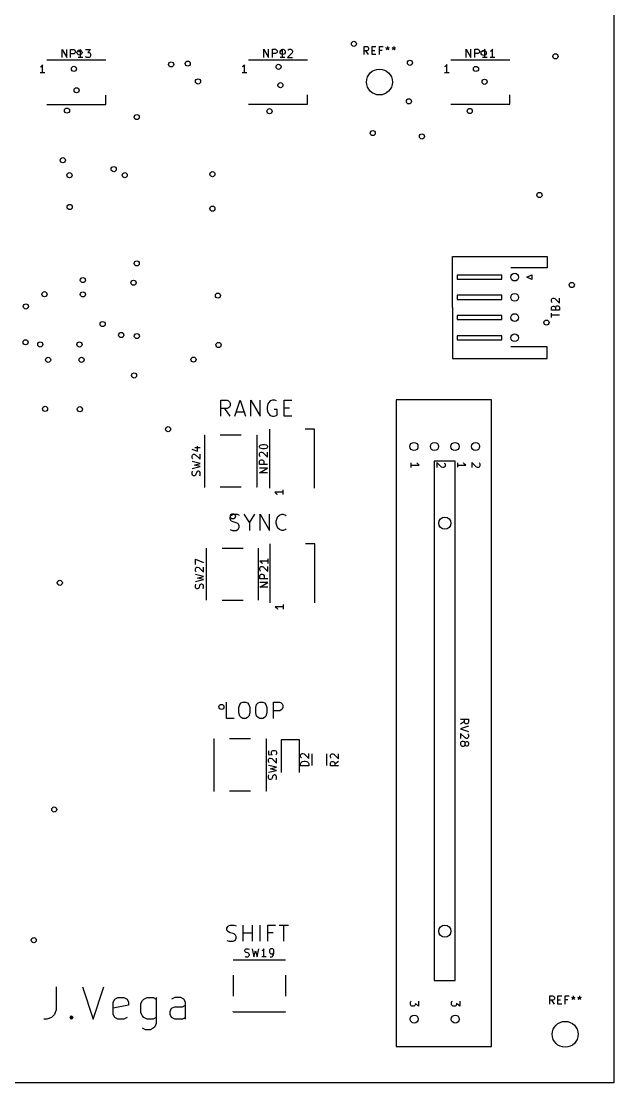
# Model space of a CAD drawing. Extents: x 0 to 360, y 0 to 265.
# Drawn here: x 286.7 to 360, y 0 to 131.4 of the extents above; entities that cross this region are included whole.
import ezdxf

# ---------------------------------------------------------------- set-up
doc = ezdxf.new("R2010")
doc.units = 0
doc.layers.add('BLACK', color=7, linetype='CONTINUOUS')

msp = doc.modelspace()

# ---------------------------------------------------------------- linework, layer by layer
at = {"layer": 'BLACK', "linetype": 'CONTINUOUS'}
for p, q in [((360, 260), (360, 0)), ((291.777, 126.938), (291.777, 127.938)), ((291.777, 127.938), (292.348, 126.938)), ((292.348, 126.938), (292.348, 127.938)), ((292.825, 126.938), (292.825, 127.938)), ((292.825, 127.938), (293.205, 127.938)), ((293.205, 127.938), (293.301, 127.89)), ((293.301, 127.89), (293.348, 127.842)), ((293.348, 127.509), (293.301, 127.461)), ((293.348, 127.842), (293.396, 127.747)), ((293.396, 127.604), (293.348, 127.509)), ((293.396, 127.747), (293.396, 127.604)), ((293.872, 127.7), (293.777, 127.652)), ((293.967, 127.795), (293.872, 127.7)), ((294.063, 127.938), (293.967, 127.795)), ((294.063, 126.938), (294.063, 127.938)), ((294.682, 127.938), (295.301, 127.938)), ((295.301, 127.938), (294.967, 127.557)), ((294.967, 127.557), (295.11, 127.557)), ((295.11, 127.557), (295.205, 127.509)), ((295.205, 127.509), (295.253, 127.461)), ((316.742, 126.958), (316.742, 127.958)), ((316.742, 127.958), (317.313, 126.958)), ((317.313, 126.958), (317.313, 127.958)), ((317.79, 126.958), (317.79, 127.958)), ((317.79, 127.958), (318.17, 127.958)), ((318.17, 127.958), (318.266, 127.91)), ((318.266, 127.91), (318.313, 127.862)), ((318.313, 127.529), (318.266, 127.481)), ((318.313, 127.862), (318.361, 127.767)), ((318.361, 127.624), (318.313, 127.529)), ((318.361, 127.767), (318.361, 127.624)), ((318.837, 127.72), (318.742, 127.672)), ((318.932, 127.815), (318.837, 127.72)), ((319.028, 127.958), (318.932, 127.815)), ((319.028, 126.958), (319.028, 127.958)), ((320.218, 127.529), (319.647, 126.958)), ((319.694, 127.862), (319.742, 127.91)), ((319.742, 127.91), (319.837, 127.958)), ((319.837, 127.958), (320.075, 127.958)), ((320.075, 127.958), (320.17, 127.91)), ((320.17, 127.91), (320.218, 127.862)), ((320.218, 127.862), (320.266, 127.767)), ((320.266, 127.672), (320.218, 127.529)), ((320.266, 127.767), (320.266, 127.672)), ((329.115, 127.308), (329.115, 128.308)), ((329.115, 128.308), (329.496, 128.308)), ((329.496, 127.784), (329.115, 127.784)), ((329.687, 127.308), (329.353, 127.784)), ((329.496, 128.308), (329.591, 128.26)), ((329.591, 127.831), (329.496, 127.784)), ((329.591, 128.26), (329.639, 128.212)), ((329.639, 127.879), (329.591, 127.831)), ((329.639, 128.212), (329.687, 128.117)), ((329.687, 127.974), (329.639, 127.879)), ((329.687, 128.117), (329.687, 127.974)), ((330.115, 127.308), (330.115, 128.308)), ((330.115, 128.308), (330.591, 128.308)), ((330.115, 127.831), (330.449, 127.831)), ((331.02, 127.308), (331.02, 128.308)), ((331.02, 128.308), (331.496, 128.308)), ((331.353, 127.831), (331.02, 127.831)), ((331.782, 128.165), (332.02, 128.07)), ((331.877, 127.879), (332.02, 128.07)), ((332.02, 128.308), (332.02, 128.07)), ((332.02, 128.07), (332.258, 128.165)), ((332.02, 128.07), (332.163, 127.879)), ((332.544, 128.165), (332.782, 128.07)), ((332.639, 127.879), (332.782, 128.07)), ((332.782, 128.308), (332.782, 128.07)), ((332.782, 128.07), (333.02, 128.165)), ((332.782, 128.07), (332.925, 127.879)), ((341.767, 126.963), (341.767, 127.963)), ((341.767, 127.963), (342.338, 126.963)), ((342.338, 126.963), (342.338, 127.963)), ((342.815, 126.963), (342.815, 127.963)), ((342.815, 127.963), (343.195, 127.963)), ((343.195, 127.963), (343.291, 127.915)), ((343.291, 127.915), (343.338, 127.867)), ((343.338, 127.534), (343.291, 127.487)), ((343.338, 127.867), (343.386, 127.772)), ((343.386, 127.629), (343.338, 127.534)), ((343.386, 127.772), (343.386, 127.629)), ((343.862, 127.725), (343.767, 127.677)), ((343.957, 127.82), (343.862, 127.725)), ((344.053, 127.963), (343.957, 127.82)), ((344.053, 126.963), (344.053, 127.963)), ((344.815, 127.725), (344.719, 127.677)), ((344.91, 127.82), (344.815, 127.725)), ((345.005, 127.963), (344.91, 127.82)), ((345.005, 126.963), (345.005, 127.963)), ((289.865, 126.64), (297.165, 126.64)), ((293.205, 127.414), (292.825, 127.414)), ((293.301, 127.461), (293.205, 127.414)), ((294.348, 126.938), (293.777, 126.938)), ((294.729, 126.985), (294.682, 127.033)), ((294.825, 126.938), (294.729, 126.985)), ((295.11, 126.938), (294.825, 126.938)), ((295.205, 126.985), (295.11, 126.938)), ((295.253, 127.033), (295.205, 126.985)), ((295.253, 127.461), (295.301, 127.366)), ((295.301, 127.128), (295.253, 127.033)), ((295.301, 127.366), (295.301, 127.128)), ((314.83, 126.66), (322.13, 126.66)), ((318.17, 127.434), (317.79, 127.434)), ((318.266, 127.481), (318.17, 127.434)), ((319.313, 126.958), (318.742, 126.958)), ((319.647, 126.958), (320.266, 126.958)), ((330.591, 127.308), (330.115, 127.308)), ((339.855, 126.665), (347.155, 126.665)), ((343.195, 127.439), (342.815, 127.439)), ((343.291, 127.487), (343.195, 127.439)), ((344.338, 126.963), (343.767, 126.963)), ((345.291, 126.963), (344.719, 126.963)), ((289.175, 125.8), (289.079, 125.752)), ((289.651, 125.038), (289.079, 125.038)), ((289.27, 125.895), (289.175, 125.8)), ((289.365, 126.038), (289.27, 125.895)), ((289.365, 125.038), (289.365, 126.038)), ((314.14, 125.82), (314.044, 125.772)), ((314.616, 125.058), (314.044, 125.058)), ((314.235, 125.915), (314.14, 125.82)), ((314.33, 126.058), (314.235, 125.915)), ((314.33, 125.058), (314.33, 126.058)), ((339.165, 125.825), (339.069, 125.777)), ((339.641, 125.063), (339.069, 125.063)), ((339.26, 125.92), (339.165, 125.825)), ((339.355, 126.063), (339.26, 125.92)), ((339.355, 125.063), (339.355, 126.063)), ((297.165, 121.14), (297.165, 122.29)), ((322.13, 121.16), (322.13, 122.31)), ((347.155, 121.165), (347.155, 122.315)), ((289.865, 121.14), (297.165, 121.14)), ((314.83, 121.16), (322.13, 121.16)), ((339.855, 121.165), (347.155, 121.165)), ((340.04, 96), (340.04, 102.31)), ((340.04, 102.31), (351.76, 102.31)), ((351.76, 102.31), (351.76, 100.89)), ((346.15, 100), (340.65, 100)), ((340.65, 100), (340.65, 99.5)), ((346.15, 99.5), (346.15, 100)), ((351.76, 100.89), (347.26, 100.89)), ((349.25, 99.75), (349.85, 100.05)), ((349.85, 100.05), (349.85, 99.45)), ((340.65, 99.5), (346.15, 99.5)), ((349.85, 99.45), (349.25, 99.75)), ((340.65, 97.5), (340.65, 97)), ((346.15, 97.5), (340.65, 97.5)), ((346.15, 97), (346.15, 97.5)), ((340.04, 96), (340.04, 89.69)), ((340.65, 97), (346.15, 97)), ((352.302, 96.9762), (352.35, 97.0714)), ((352.302, 96.7381), (352.302, 96.9762)), ((352.35, 96.6429), (352.302, 96.7381)), ((352.302, 95.9762), (352.35, 96.0714)), ((352.302, 95.6429), (352.302, 95.9762)), ((352.35, 97.0714), (352.398, 97.119)), ((352.398, 96.5952), (352.35, 96.6429)), ((352.35, 96.0714), (352.398, 96.119)), ((352.398, 97.119), (352.493, 97.1667)), ((352.398, 96.119), (352.493, 96.1667)), ((352.493, 97.1667), (352.588, 97.1667)), ((352.493, 96.1667), (352.588, 96.1667)), ((352.588, 97.1667), (352.731, 97.119)), ((352.588, 96.1667), (352.683, 96.119)), ((352.683, 96.119), (352.731, 96.0714)), ((352.731, 97.119), (353.302, 96.5476)), ((352.731, 96.0714), (352.779, 95.9762)), ((352.779, 95.9762), (352.826, 96.119)), ((352.779, 95.9762), (352.779, 95.6429)), ((352.826, 96.119), (352.874, 96.1667)), ((352.874, 96.1667), (352.969, 96.2143)), ((352.969, 96.2143), (353.112, 96.2143)), ((353.112, 96.2143), (353.207, 96.1667)), ((353.207, 96.1667), (353.255, 96.119)), ((353.255, 96.119), (353.302, 96.0238)), ((353.302, 96.5476), (353.302, 97.1667)), ((353.302, 96.0238), (353.302, 95.6429)), ((346.15, 95), (340.65, 95)), ((340.65, 95), (340.65, 94.5)), ((346.15, 94.5), (346.15, 95)), ((353.302, 95.6429), (352.302, 95.6429)), ((352.302, 94.7381), (352.302, 95.3095)), ((353.302, 95.0238), (352.302, 95.0238)), ((340.65, 94.5), (346.15, 94.5)), ((346.15, 92.5), (340.65, 92.5)), ((340.65, 92.5), (340.65, 92)), ((346.15, 92), (346.15, 92.5)), ((340.65, 92), (346.15, 92)), ((351.76, 91.11), (347.26, 91.11)), ((351.76, 89.69), (351.76, 91.11)), ((340.04, 89.69), (351.76, 89.69)), ((311.417, 82.5202), (311.417, 84.5202)), ((311.417, 84.5202), (312.179, 84.5202)), ((312.179, 84.5202), (312.369, 84.425)), ((312.369, 84.425), (312.464, 84.3298)), ((312.464, 84.3298), (312.56, 84.1393)), ((312.56, 84.1393), (312.56, 83.8536)), ((313.131, 82.5202), (313.798, 84.5202)), ((313.798, 84.5202), (314.464, 82.5202)), ((315.131, 82.5202), (315.131, 84.5202)), ((315.131, 84.5202), (316.274, 82.5202)), ((316.274, 82.5202), (316.274, 84.5202)), ((317.321, 84.2345), (317.226, 84.044)), ((317.512, 84.425), (317.321, 84.2345)), ((317.798, 84.5202), (317.512, 84.425)), ((318.083, 84.5202), (317.798, 84.5202)), ((318.274, 84.425), (318.083, 84.5202)), ((319.226, 82.5202), (319.226, 84.5202)), ((319.226, 84.5202), (320.179, 84.5202)), ((344.9, 84.58), (333.1, 84.58)), ((333.1, 84.58), (333.1, 4.48)), ((344.9, 4.48), (344.9, 84.58)), ((312.179, 83.4726), (311.417, 83.4726)), ((312.56, 82.5202), (311.893, 83.4726)), ((312.369, 83.5679), (312.179, 83.4726)), ((312.464, 83.6631), (312.369, 83.5679)), ((312.56, 83.8536), (312.464, 83.6631)), ((313.321, 83.0917), (314.274, 83.0917)), ((317.226, 84.044), (317.131, 83.6631)), ((317.131, 83.6631), (317.131, 83.3774)), ((317.131, 83.3774), (317.226, 82.9964)), ((317.226, 82.9964), (317.321, 82.806)), ((317.321, 82.806), (317.512, 82.6155)), ((318.369, 83.3774), (317.988, 83.3774)), ((318.369, 82.7107), (318.369, 83.3774)), ((319.226, 83.5679), (319.893, 83.5679)), ((317.512, 82.6155), (317.798, 82.5202)), ((317.798, 82.5202), (317.988, 82.5202)), ((317.988, 82.5202), (318.274, 82.6155)), ((318.274, 82.6155), (318.369, 82.7107)), ((320.179, 82.5202), (319.226, 82.5202)), ((309.39, 80.19), (309.39, 73.73)), ((309.39, 80.19), (309.42, 80.19)), ((313.92, 80.19), (311.32, 80.19)), ((315.82, 80.19), (315.85, 80.19)), ((315.85, 80.19), (315.85, 73.73)), ((317.48, 73.61), (317.48, 80.91)), ((322.98, 80.91), (321.83, 80.91)), ((322.98, 73.61), (322.98, 80.91)), ((316.182, 78.8076), (316.23, 78.9029)), ((316.23, 78.9029), (316.278, 78.9505)), ((316.278, 78.9505), (316.373, 78.9981)), ((316.373, 78.9981), (316.563, 79.0457)), ((316.563, 79.0457), (316.801, 79.0457)), ((316.801, 79.0457), (316.992, 78.9981)), ((316.992, 78.9981), (317.087, 78.9505)), ((317.087, 78.9505), (317.135, 78.9029)), ((317.135, 78.9029), (317.182, 78.8076)), ((307.805, 78.4362), (308.519, 78.1981)), ((307.852, 77.6267), (307.9, 77.7219)), ((307.852, 77.3886), (307.852, 77.6267)), ((307.9, 77.7219), (307.948, 77.7695)), ((307.948, 77.7695), (308.043, 77.8171)), ((308.043, 77.8171), (308.138, 77.8171)), ((308.138, 77.8171), (308.281, 77.7695)), ((308.186, 78.6743), (308.852, 78.6743)), ((308.281, 77.7695), (308.852, 77.1981)), ((308.519, 78.1981), (308.519, 78.8171)), ((308.852, 77.1981), (308.852, 77.8171)), ((316.182, 78.7124), (316.182, 78.8076)), ((316.23, 78.6171), (316.182, 78.7124)), ((316.182, 77.9029), (316.23, 77.9981)), ((316.182, 77.6648), (316.182, 77.9029)), ((316.23, 77.5695), (316.182, 77.6648)), ((316.278, 78.5695), (316.23, 78.6171)), ((316.23, 77.9981), (316.278, 78.0457)), ((316.278, 77.5219), (316.23, 77.5695)), ((316.373, 78.5219), (316.278, 78.5695)), ((316.278, 78.0457), (316.373, 78.0933)), ((316.563, 78.4743), (316.373, 78.5219)), ((316.373, 78.0933), (316.468, 78.0933)), ((316.468, 78.0933), (316.611, 78.0457)), ((316.801, 78.4743), (316.563, 78.4743)), ((316.611, 78.0457), (317.182, 77.4743)), ((316.992, 78.5219), (316.801, 78.4743)), ((317.087, 78.5695), (316.992, 78.5219)), ((317.135, 78.6171), (317.087, 78.5695)), ((317.182, 78.7124), (317.135, 78.6171)), ((317.182, 78.8076), (317.182, 78.7124)), ((317.182, 77.4743), (317.182, 78.0933)), ((307.9, 77.2933), (307.852, 77.3886)), ((308.852, 76.6743), (307.852, 76.9124)), ((307.852, 76.0552), (308.852, 76.2933)), ((307.948, 77.2457), (307.9, 77.2933)), ((308.138, 76.4838), (308.852, 76.6743)), ((308.852, 76.2933), (308.138, 76.4838)), ((316.182, 76.9505), (316.23, 77.0457)), ((316.182, 76.5695), (316.182, 76.9505)), ((317.182, 76.5695), (316.182, 76.5695)), ((316.23, 77.0457), (316.278, 77.0933)), ((316.278, 77.0933), (316.373, 77.141)), ((316.373, 77.141), (316.516, 77.141)), ((316.516, 77.141), (316.611, 77.0933)), ((316.611, 77.0933), (316.659, 77.0457)), ((316.659, 77.0457), (316.706, 76.9505)), ((316.706, 76.9505), (316.706, 76.5695)), ((334.948, 76.1943), (334.948, 76.7657)), ((334.948, 76.48), (335.948, 76.48)), ((335.71, 76.6705), (335.662, 76.7657)), ((335.805, 76.5752), (335.71, 76.6705)), ((335.948, 76.48), (335.805, 76.5752)), ((340.4, 76.98), (337.8, 76.98)), ((337.8, 76.98), (337.8, 12.68)), ((338.709, 76.2119), (338.138, 76.7833)), ((338.138, 76.7833), (338.138, 76.1643)), ((339.042, 76.7357), (339.09, 76.6881)), ((339.09, 76.2595), (339.042, 76.2119)), ((339.09, 76.6881), (339.138, 76.5929)), ((339.138, 76.3548), (339.09, 76.2595)), ((339.138, 76.5929), (339.138, 76.3548)), ((340.4, 12.68), (340.4, 76.98)), ((340.698, 76.2043), (340.698, 76.7757)), ((340.698, 76.49), (341.698, 76.49)), ((341.46, 76.6805), (341.412, 76.7757)), ((341.555, 76.5852), (341.46, 76.6805)), ((341.698, 76.49), (341.555, 76.5852)), ((343.019, 76.2419), (342.448, 76.8133)), ((342.448, 76.8133), (342.448, 76.1943)), ((343.162, 76.1943), (343.019, 76.2419)), ((343.352, 76.2419), (343.257, 76.1943)), ((343.352, 76.7657), (343.4, 76.7181)), ((343.4, 76.2895), (343.352, 76.2419)), ((343.4, 76.7181), (343.448, 76.6229)), ((343.448, 76.3848), (343.4, 76.2895)), ((343.448, 76.6229), (343.448, 76.3848)), ((307.852, 75.579), (307.9, 75.7219)), ((307.852, 75.341), (307.852, 75.579)), ((307.9, 75.2457), (307.852, 75.341)), ((307.948, 75.1981), (307.9, 75.2457)), ((308.043, 75.1505), (307.948, 75.1981)), ((308.138, 75.1505), (308.043, 75.1505)), ((308.233, 75.1981), (308.138, 75.1505)), ((308.281, 75.2457), (308.233, 75.1981)), ((308.329, 75.341), (308.281, 75.2457)), ((308.376, 75.5314), (308.329, 75.341)), ((308.424, 75.6267), (308.376, 75.5314)), ((308.471, 75.6743), (308.424, 75.6267)), ((308.567, 75.7219), (308.471, 75.6743)), ((308.662, 75.7219), (308.567, 75.7219)), ((308.757, 75.6743), (308.662, 75.7219)), ((308.805, 75.6267), (308.757, 75.6743)), ((308.852, 75.5314), (308.805, 75.6267)), ((308.805, 75.1505), (308.852, 75.2933)), ((308.852, 75.2933), (308.852, 75.5314)), ((316.182, 75.5219), (317.182, 76.0933)), ((317.182, 76.0933), (316.182, 76.0933)), ((317.182, 75.5219), (316.182, 75.5219)), ((338.852, 76.1643), (338.709, 76.2119)), ((338.947, 76.1643), (338.852, 76.1643)), ((339.042, 76.2119), (338.947, 76.1643)), ((343.257, 76.1943), (343.162, 76.1943)), ((309.39, 73.73), (309.42, 73.73)), ((313.92, 73.73), (311.32, 73.73)), ((315.85, 73.73), (315.82, 73.73)), ((319.082, 73.11), (318.082, 73.11)), ((318.082, 73.11), (318.225, 73.0148)), ((318.225, 73.0148), (318.32, 72.9195)), ((318.32, 72.9195), (318.368, 72.8243)), ((319.082, 73.3957), (319.082, 72.8243)), ((312.549, 70.0143), (312.644, 70.2048)), ((312.549, 69.8238), (312.549, 70.0143)), ((312.644, 69.6333), (312.549, 69.8238)), ((312.644, 70.2048), (312.739, 70.3)), ((312.739, 70.3), (312.93, 70.3952)), ((312.93, 70.3952), (313.406, 70.3952)), ((313.406, 70.3952), (313.692, 70.3)), ((314.263, 70.3952), (314.93, 69.3476)), ((314.93, 69.3476), (315.596, 70.3952)), ((316.263, 68.3952), (316.263, 70.3952)), ((316.263, 70.3952), (317.406, 68.3952)), ((317.406, 68.3952), (317.406, 70.3952)), ((318.263, 69.5381), (318.358, 69.919)), ((318.358, 69.919), (318.454, 70.1095)), ((318.454, 70.1095), (318.644, 70.3)), ((318.644, 70.3), (318.93, 70.3952)), ((318.93, 70.3952), (319.12, 70.3952)), ((319.12, 70.3952), (319.406, 70.3)), ((319.406, 70.3), (319.501, 70.2048)), ((312.549, 68.4905), (312.835, 68.3952)), ((312.739, 69.5381), (312.644, 69.6333)), ((312.93, 69.4429), (312.739, 69.5381)), ((312.835, 68.3952), (313.311, 68.3952)), ((313.311, 69.3476), (312.93, 69.4429)), ((313.501, 69.2524), (313.311, 69.3476)), ((313.311, 68.3952), (313.501, 68.4905)), ((313.596, 69.1571), (313.501, 69.2524)), ((313.501, 68.4905), (313.596, 68.5857)), ((313.692, 68.9667), (313.596, 69.1571)), ((313.596, 68.5857), (313.692, 68.7762)), ((313.692, 68.7762), (313.692, 68.9667)), ((314.93, 69.3476), (314.93, 68.3952)), ((318.263, 69.2524), (318.263, 69.5381)), ((318.358, 68.8714), (318.263, 69.2524)), ((318.454, 68.681), (318.358, 68.8714)), ((318.644, 68.4905), (318.454, 68.681)), ((318.93, 68.3952), (318.644, 68.4905)), ((319.12, 68.3952), (318.93, 68.3952)), ((319.406, 68.4905), (319.12, 68.3952)), ((319.501, 68.5857), (319.406, 68.4905)), ((309.62, 66.2), (309.65, 66.2)), ((309.62, 59.74), (309.62, 66.2)), ((311.55, 66.2), (314.15, 66.2)), ((316.08, 66.2), (316.05, 66.2)), ((316.08, 59.74), (316.08, 66.2)), ((317.52, 59.44), (317.52, 66.74)), ((323.02, 66.74), (321.87, 66.74)), ((323.02, 59.44), (323.02, 66.74)), ((308.252, 64.1605), (308.252, 64.8271)), ((308.252, 64.8271), (309.252, 64.3986)), ((317.222, 64.59), (316.222, 64.59)), ((316.222, 64.59), (316.365, 64.4948)), ((316.365, 64.4948), (316.46, 64.3995)), ((317.222, 64.8757), (317.222, 64.3043)), ((308.252, 63.6367), (308.3, 63.7319)), ((308.252, 63.3986), (308.252, 63.6367)), ((308.3, 63.3033), (308.252, 63.3986)), ((308.3, 63.7319), (308.348, 63.7795)), ((308.348, 63.2557), (308.3, 63.3033)), ((308.348, 63.7795), (308.443, 63.8271)), ((308.443, 63.8271), (308.538, 63.8271)), ((308.538, 63.8271), (308.681, 63.7795)), ((308.681, 63.7795), (309.252, 63.2081)), ((309.252, 63.2081), (309.252, 63.8271)), ((316.222, 63.7329), (316.27, 63.8281)), ((316.222, 63.4948), (316.222, 63.7329)), ((316.27, 63.3995), (316.222, 63.4948)), ((316.27, 63.8281), (316.318, 63.8757)), ((316.318, 63.3519), (316.27, 63.3995)), ((316.318, 63.8757), (316.413, 63.9233)), ((316.413, 63.9233), (316.508, 63.9233)), ((316.46, 64.3995), (316.508, 64.3043)), ((316.508, 63.9233), (316.651, 63.8757)), ((316.651, 63.8757), (317.222, 63.3043)), ((317.222, 63.3043), (317.222, 63.9233)), ((309.252, 62.6843), (308.252, 62.9224)), ((308.252, 62.0652), (309.252, 62.3033)), ((308.538, 62.4938), (309.252, 62.6843)), ((309.252, 62.3033), (308.538, 62.4938)), ((316.222, 62.7805), (316.27, 62.8757)), ((316.222, 62.3995), (316.222, 62.7805)), ((317.222, 62.3995), (316.222, 62.3995)), ((316.222, 61.3519), (317.222, 61.9233)), ((317.222, 61.9233), (316.222, 61.9233)), ((316.27, 62.8757), (316.318, 62.9233)), ((316.318, 62.9233), (316.413, 62.971)), ((316.413, 62.971), (316.556, 62.971)), ((316.556, 62.971), (316.651, 62.9233)), ((316.651, 62.9233), (316.699, 62.8757)), ((316.699, 62.8757), (316.746, 62.7805)), ((316.746, 62.7805), (316.746, 62.3995)), ((308.252, 61.589), (308.3, 61.7319)), ((308.252, 61.351), (308.252, 61.589)), ((308.3, 61.2557), (308.252, 61.351)), ((308.348, 61.2081), (308.3, 61.2557)), ((308.443, 61.1605), (308.348, 61.2081)), ((308.538, 61.1605), (308.443, 61.1605)), ((308.633, 61.2081), (308.538, 61.1605)), ((308.681, 61.2557), (308.633, 61.2081)), ((308.729, 61.351), (308.681, 61.2557)), ((308.776, 61.5414), (308.729, 61.351)), ((308.824, 61.6367), (308.776, 61.5414)), ((308.871, 61.6843), (308.824, 61.6367)), ((308.967, 61.7319), (308.871, 61.6843)), ((309.062, 61.7319), (308.967, 61.7319)), ((309.157, 61.6843), (309.062, 61.7319)), ((309.205, 61.6367), (309.157, 61.6843)), ((309.252, 61.5414), (309.205, 61.6367)), ((309.205, 61.1605), (309.252, 61.3033)), ((309.252, 61.3033), (309.252, 61.5414)), ((317.222, 61.3519), (316.222, 61.3519)), ((309.65, 59.74), (309.62, 59.74)), ((311.55, 59.74), (314.15, 59.74)), ((316.08, 59.74), (316.05, 59.74)), ((319.122, 59.2257), (319.122, 58.6543)), ((319.122, 58.94), (318.122, 58.94)), ((318.122, 58.94), (318.265, 58.8448)), ((318.265, 58.8448), (318.36, 58.7495)), ((318.36, 58.7495), (318.408, 58.6543)), ((312.121, 45.1202), (312.121, 47.1202)), ((313.645, 46.4536), (313.74, 46.8345)), ((313.645, 45.7869), (313.645, 46.4536)), ((313.74, 46.8345), (313.931, 47.025)), ((313.931, 47.025), (314.121, 47.1202)), ((314.121, 47.1202), (314.502, 47.1202)), ((314.502, 47.1202), (314.693, 47.025)), ((314.693, 47.025), (314.883, 46.8345)), ((314.883, 46.8345), (314.979, 46.4536)), ((314.979, 46.4536), (314.979, 45.7869)), ((315.74, 46.4536), (315.836, 46.8345)), ((315.74, 45.7869), (315.74, 46.4536)), ((315.836, 46.8345), (316.026, 47.025)), ((316.026, 47.025), (316.217, 47.1202)), ((316.217, 47.1202), (316.598, 47.1202)), ((316.598, 47.1202), (316.788, 47.025)), ((316.788, 47.025), (316.979, 46.8345)), ((316.979, 46.8345), (317.074, 46.4536)), ((317.074, 46.4536), (317.074, 45.7869)), ((317.931, 45.1202), (317.931, 47.1202)), ((317.931, 47.1202), (318.693, 47.1202)), ((318.693, 46.0726), (317.931, 46.0726)), ((318.693, 47.1202), (318.883, 47.025)), ((318.883, 46.1679), (318.693, 46.0726)), ((318.883, 47.025), (318.979, 46.9298)), ((318.979, 46.2631), (318.883, 46.1679)), ((318.979, 46.9298), (319.074, 46.7393)), ((319.074, 46.4536), (318.979, 46.2631)), ((319.074, 46.7393), (319.074, 46.4536)), ((313.074, 45.1202), (312.121, 45.1202)), ((313.74, 45.406), (313.645, 45.7869)), ((313.931, 45.2155), (313.74, 45.406)), ((314.121, 45.1202), (313.931, 45.2155)), ((314.502, 45.1202), (314.121, 45.1202)), ((314.693, 45.2155), (314.502, 45.1202)), ((314.883, 45.406), (314.693, 45.2155)), ((314.979, 45.7869), (314.883, 45.406)), ((315.836, 45.406), (315.74, 45.7869)), ((316.026, 45.2155), (315.836, 45.406)), ((316.217, 45.1202), (316.026, 45.2155)), ((316.598, 45.1202), (316.217, 45.1202)), ((316.788, 45.2155), (316.598, 45.1202)), ((316.979, 45.406), (316.788, 45.2155)), ((317.074, 45.7869), (316.979, 45.406)), ((341.048, 45.0229), (342.048, 45.0229)), ((341.048, 44.4514), (341.524, 44.7848)), ((341.524, 44.6419), (341.524, 45.0229)), ((342.048, 45.0229), (342.048, 44.6419)), ((342.048, 44.1657), (341.048, 43.8324)), ((341.048, 43.8324), (342.048, 43.499)), ((341.571, 44.5467), (341.524, 44.6419)), ((341.619, 44.499), (341.571, 44.5467)), ((341.714, 44.4514), (341.619, 44.499)), ((341.857, 44.4514), (341.714, 44.4514)), ((341.952, 44.499), (341.857, 44.4514)), ((342, 44.5467), (341.952, 44.499)), ((342.048, 44.6419), (342, 44.5467)), ((310.55, 42.58), (310.55, 36.12)), ((310.55, 42.58), (310.58, 42.58)), ((315.08, 42.58), (312.48, 42.58)), ((316.98, 42.58), (317.01, 42.58)), ((317.01, 42.58), (317.01, 36.12)), ((318.865, 42.46), (318.865, 38.4)), ((321.135, 42.46), (318.865, 42.46)), ((321.135, 38.4), (321.135, 42.46)), ((341.619, 42.6895), (341.048, 43.261)), ((341.048, 43.261), (341.048, 42.6419)), ((341.095, 42.1657), (341.048, 42.0705)), ((341.048, 42.0705), (341.048, 41.88)), ((341.143, 42.2133), (341.095, 42.1657)), ((341.238, 42.261), (341.143, 42.2133)), ((341.429, 42.261), (341.238, 42.261)), ((341.524, 42.2133), (341.429, 42.261)), ((341.571, 42.1657), (341.524, 42.2133)), ((341.619, 42.0705), (341.571, 42.1657)), ((341.762, 42.6419), (341.619, 42.6895)), ((341.619, 42.0705), (341.667, 42.1657)), ((341.619, 41.88), (341.619, 42.0705)), ((341.667, 42.1657), (341.714, 42.2133)), ((341.714, 42.2133), (341.81, 42.261)), ((341.857, 42.6419), (341.762, 42.6419)), ((341.81, 42.261), (341.857, 42.261)), ((341.952, 42.6895), (341.857, 42.6419)), ((341.857, 42.261), (341.952, 42.2133)), ((341.952, 43.2133), (342, 43.1657)), ((342, 42.7371), (341.952, 42.6895)), ((341.952, 42.2133), (342, 42.1657)), ((342, 43.1657), (342.048, 43.0705)), ((342.048, 42.8324), (342, 42.7371)), ((342, 42.1657), (342.048, 42.0705)), ((342.048, 43.0705), (342.048, 42.8324)), ((342.048, 42.0705), (342.048, 41.88)), ((317.282, 41.1119), (317.282, 40.6357)), ((317.663, 40.969), (317.711, 41.0643)), ((317.663, 40.731), (317.663, 40.969)), ((317.711, 41.0643), (317.759, 41.1119)), ((317.759, 41.1119), (317.854, 41.1595)), ((317.854, 41.1595), (318.092, 41.1595)), ((318.092, 41.1595), (318.187, 41.1119)), ((318.187, 41.1119), (318.235, 41.0643)), ((318.235, 41.0643), (318.282, 40.969)), ((318.282, 40.969), (318.282, 40.731)), ((321.368, 40.7381), (321.463, 40.7857)), ((321.463, 40.7857), (321.558, 40.7857)), ((321.558, 40.7857), (321.701, 40.7381)), ((322.272, 40.1667), (322.272, 40.7857)), ((325.058, 40.6981), (325.153, 40.7457)), ((325.153, 40.7457), (325.248, 40.7457)), ((325.248, 40.7457), (325.391, 40.6981)), ((325.962, 40.1267), (325.962, 40.7457)), ((341.048, 41.88), (341.095, 41.7848)), ((341.095, 41.7848), (341.143, 41.7371)), ((341.143, 41.7371), (341.238, 41.6895)), ((341.238, 41.6895), (341.429, 41.6895)), ((341.429, 41.6895), (341.524, 41.7371)), ((341.524, 41.7371), (341.571, 41.7848)), ((341.571, 41.7848), (341.619, 41.88)), ((341.667, 41.7848), (341.619, 41.88)), ((341.714, 41.7371), (341.667, 41.7848)), ((341.81, 41.6895), (341.714, 41.7371)), ((341.857, 41.6895), (341.81, 41.6895)), ((341.952, 41.7371), (341.857, 41.6895)), ((342, 41.7848), (341.952, 41.7371)), ((342.048, 41.88), (342, 41.7848)), ((317.282, 40.6357), (317.759, 40.5881)), ((317.282, 40.0167), (317.33, 40.1119)), ((317.282, 39.7786), (317.282, 40.0167)), ((317.33, 39.6833), (317.282, 39.7786)), ((317.33, 40.1119), (317.378, 40.1595)), ((317.378, 39.6357), (317.33, 39.6833)), ((317.378, 40.1595), (317.473, 40.2071)), ((317.473, 40.2071), (317.568, 40.2071)), ((317.568, 40.2071), (317.711, 40.1595)), ((317.711, 40.6357), (317.663, 40.731)), ((317.759, 40.5881), (317.711, 40.6357)), ((317.711, 40.1595), (318.282, 39.5881)), ((318.235, 40.6357), (318.187, 40.5881)), ((318.282, 40.731), (318.235, 40.6357)), ((318.282, 39.5881), (318.282, 40.2071)), ((321.272, 40.5952), (321.32, 40.6905)), ((321.272, 40.3571), (321.272, 40.5952)), ((321.32, 40.2619), (321.272, 40.3571)), ((321.272, 39.5), (321.32, 39.6429)), ((321.272, 39.2619), (321.272, 39.5)), ((321.32, 40.6905), (321.368, 40.7381)), ((321.368, 40.2143), (321.32, 40.2619)), ((321.32, 39.6429), (321.415, 39.7381)), ((321.415, 39.7381), (321.51, 39.7857)), ((321.51, 39.7857), (321.701, 39.8333)), ((321.701, 40.7381), (322.272, 40.1667)), ((321.701, 39.8333), (321.844, 39.8333)), ((321.844, 39.8333), (322.034, 39.7857)), ((322.034, 39.7857), (322.13, 39.7381)), ((322.13, 39.7381), (322.225, 39.6429)), ((322.225, 39.6429), (322.272, 39.5)), ((322.272, 39.5), (322.272, 39.2619)), ((322.69, 39.2729), (322.69, 40.7271)), ((324.51, 39.2729), (324.51, 40.7271)), ((324.962, 40.5552), (325.01, 40.6505)), ((324.962, 40.3171), (324.962, 40.5552)), ((325.01, 40.2219), (324.962, 40.3171)), ((324.962, 39.6029), (325.01, 39.6981)), ((324.962, 39.2219), (324.962, 39.6029)), ((325.01, 40.6505), (325.058, 40.6981)), ((325.058, 40.1743), (325.01, 40.2219)), ((325.01, 39.6981), (325.058, 39.7457)), ((325.058, 39.7457), (325.153, 39.7933)), ((325.153, 39.7933), (325.296, 39.7933)), ((325.296, 39.7933), (325.391, 39.7457)), ((325.391, 40.6981), (325.962, 40.1267)), ((325.391, 39.7457), (325.439, 39.6981)), ((325.439, 39.6981), (325.486, 39.6029)), ((325.962, 39.7933), (325.486, 39.46)), ((325.486, 39.6029), (325.486, 39.2219)), ((318.282, 39.0643), (317.282, 39.3024)), ((317.282, 38.4452), (318.282, 38.6833)), ((317.568, 38.8738), (318.282, 39.0643)), ((318.282, 38.6833), (317.568, 38.8738)), ((322.272, 39.2619), (321.272, 39.2619)), ((325.962, 39.2219), (324.962, 39.2219)), ((317.282, 37.969), (317.33, 38.1119)), ((317.282, 37.731), (317.282, 37.969)), ((317.33, 37.6357), (317.282, 37.731)), ((317.378, 37.5881), (317.33, 37.6357)), ((317.473, 37.5405), (317.378, 37.5881)), ((317.568, 37.5405), (317.473, 37.5405)), ((317.663, 37.5881), (317.568, 37.5405)), ((317.711, 37.6357), (317.663, 37.5881)), ((317.759, 37.731), (317.711, 37.6357)), ((317.806, 37.9214), (317.759, 37.731)), ((317.854, 38.0167), (317.806, 37.9214)), ((317.901, 38.0643), (317.854, 38.0167)), ((317.997, 38.1119), (317.901, 38.0643)), ((318.092, 38.1119), (317.997, 38.1119)), ((318.187, 38.0643), (318.092, 38.1119)), ((318.235, 38.0167), (318.187, 38.0643)), ((318.282, 37.9214), (318.235, 38.0167)), ((318.235, 37.5405), (318.282, 37.6833)), ((318.282, 37.6833), (318.282, 37.9214)), ((310.55, 36.12), (310.58, 36.12)), ((315.08, 36.12), (312.48, 36.12)), ((317.01, 36.12), (316.98, 36.12)), ((312.161, 19.1453), (312.256, 19.3358)), ((312.161, 18.9548), (312.161, 19.1453)), ((312.256, 18.7643), (312.161, 18.9548)), ((312.256, 19.3358), (312.351, 19.431)), ((312.351, 18.6691), (312.256, 18.7643)), ((312.351, 19.431), (312.542, 19.5262)), ((312.542, 18.5739), (312.351, 18.6691)), ((312.542, 19.5262), (313.018, 19.5262)), ((312.923, 18.4786), (312.542, 18.5739)), ((313.113, 18.3834), (312.923, 18.4786)), ((313.018, 19.5262), (313.304, 19.431)), ((314.161, 17.5262), (314.161, 19.5262)), ((314.161, 18.5739), (315.304, 18.5739)), ((315.304, 17.5262), (315.304, 19.5262)), ((316.256, 17.5262), (316.256, 19.5262)), ((317.208, 17.5262), (317.208, 19.5262)), ((317.208, 19.5262), (318.161, 19.5262)), ((317.875, 18.5739), (317.208, 18.5739)), ((318.637, 19.5262), (319.78, 19.5262)), ((319.208, 17.5262), (319.208, 19.5262)), ((312.161, 17.6215), (312.446, 17.5262)), ((312.446, 17.5262), (312.923, 17.5262)), ((312.923, 17.5262), (313.113, 17.6215)), ((313.208, 18.2881), (313.113, 18.3834)), ((313.113, 17.6215), (313.208, 17.7167)), ((313.304, 18.0977), (313.208, 18.2881)), ((313.208, 17.7167), (313.304, 17.9072)), ((313.304, 17.9072), (313.304, 18.0977)), ((314.36, 16.4131), (314.408, 16.5084)), ((314.36, 16.3179), (314.36, 16.4131)), ((314.408, 16.2227), (314.36, 16.3179)), ((314.408, 16.5084), (314.456, 16.556)), ((314.456, 16.175), (314.408, 16.2227)), ((314.456, 16.556), (314.551, 16.6036)), ((314.551, 16.1274), (314.456, 16.175)), ((314.551, 16.6036), (314.789, 16.6036)), ((314.741, 16.0798), (314.551, 16.1274)), ((314.837, 16.0322), (314.741, 16.0798)), ((314.789, 16.6036), (314.932, 16.556)), ((314.884, 15.9846), (314.837, 16.0322)), ((314.932, 15.8893), (314.884, 15.9846)), ((314.884, 15.6989), (314.932, 15.7941)), ((314.932, 15.7941), (314.932, 15.8893)), ((315.265, 16.6036), (315.503, 15.6036)), ((315.503, 15.6036), (315.694, 16.3179)), ((315.694, 16.3179), (315.884, 15.6036)), ((315.884, 15.6036), (316.122, 16.6036)), ((316.551, 16.3655), (316.456, 16.3179)), ((316.646, 16.4608), (316.551, 16.3655)), ((316.741, 16.6036), (316.646, 16.4608)), ((316.741, 15.6036), (316.741, 16.6036)), ((317.456, 16.5084), (317.408, 16.4131)), ((317.408, 16.4131), (317.408, 16.175)), ((317.408, 16.175), (317.456, 16.0798)), ((317.503, 16.556), (317.456, 16.5084)), ((317.456, 16.0798), (317.503, 16.0322)), ((317.599, 16.6036), (317.503, 16.556)), ((317.503, 16.0322), (317.599, 15.9846)), ((317.789, 16.6036), (317.599, 16.6036)), ((317.599, 15.9846), (317.789, 15.9846)), ((317.884, 16.556), (317.789, 16.6036)), ((317.789, 15.9846), (317.884, 16.0322)), ((317.837, 15.6989), (317.932, 15.8417)), ((317.932, 16.5084), (317.884, 16.556)), ((317.884, 16.0322), (317.932, 16.0798)), ((317.98, 16.4131), (317.932, 16.5084)), ((317.932, 16.0798), (317.98, 16.175)), ((317.932, 15.8417), (317.98, 16.0322)), ((317.98, 16.0322), (317.98, 16.4131)), ((312.94, 15.206), (312.94, 15.236)), ((312.94, 15.236), (319.4, 15.236)), ((314.36, 15.6512), (314.503, 15.6036)), ((314.503, 15.6036), (314.741, 15.6036)), ((314.741, 15.6036), (314.837, 15.6512)), ((314.837, 15.6512), (314.884, 15.6989)), ((317.027, 15.6036), (316.456, 15.6036)), ((317.503, 15.6036), (317.694, 15.6036)), ((317.694, 15.6036), (317.789, 15.6512)), ((317.789, 15.6512), (317.837, 15.6989)), ((319.4, 15.236), (319.4, 15.206)), ((312.94, 13.306), (312.94, 10.706)), ((319.4, 13.306), (319.4, 10.706)), ((291.038, 11.8905), (291.038, 9.0333)), ((294.276, 11.8905), (295.61, 7.8905)), ((295.61, 7.8905), (296.943, 11.8905)), ((337.8, 12.68), (340.4, 12.68)), ((298.276, 10.3667), (298.657, 10.5571)), ((298.657, 10.5571), (299.419, 10.5571)), ((299.419, 10.5571), (299.8, 10.3667)), ((301.895, 10.3667), (302.276, 10.5571)), ((302.276, 10.5571), (303.038, 10.5571)), ((303.038, 10.5571), (303.419, 10.3667)), ((303.419, 10.5571), (303.419, 7.319)), ((305.705, 10.5571), (305.324, 10.3667)), ((306.467, 10.5571), (305.705, 10.5571)), ((306.848, 10.3667), (306.467, 10.5571)), ((352.095, 9.7476), (352.095, 10.7476)), ((352.095, 10.7476), (352.476, 10.7476)), ((352.476, 10.7476), (352.571, 10.7)), ((352.571, 10.7), (352.619, 10.6524)), ((352.619, 10.6524), (352.667, 10.5571)), ((352.667, 10.5571), (352.667, 10.4143)), ((353.095, 9.7476), (353.095, 10.7476)), ((353.095, 10.7476), (353.571, 10.7476)), ((354, 9.7476), (354, 10.7476)), ((354, 10.7476), (354.476, 10.7476)), ((354.762, 10.6048), (355, 10.5095)), ((355, 10.7476), (355, 10.5095)), ((355, 10.5095), (355.238, 10.6048)), ((355.524, 10.6048), (355.762, 10.5095)), ((355.762, 10.7476), (355.762, 10.5095)), ((355.762, 10.5095), (356, 10.6048)), ((298.086, 9.9857), (298.276, 10.3667)), ((298.086, 8.4619), (298.086, 9.9857)), ((299.99, 9.6048), (298.086, 9.2238)), ((299.8, 10.3667), (299.99, 9.9857)), ((299.99, 9.9857), (299.99, 9.6048)), ((301.514, 9.7952), (301.705, 10.1762)), ((301.514, 8.6524), (301.514, 9.7952)), ((301.705, 10.1762), (301.895, 10.3667)), ((305.133, 8.8429), (305.324, 9.2238)), ((305.324, 9.2238), (305.705, 9.4143)), ((305.705, 9.4143), (306.657, 9.4143)), ((306.657, 9.4143), (307.038, 9.6048)), ((307.038, 9.9857), (306.848, 10.3667)), ((307.038, 7.8905), (307.038, 9.9857)), ((334.848, 9.9705), (334.895, 10.0657)), ((334.848, 9.6848), (334.848, 9.9705)), ((334.895, 9.5895), (334.848, 9.6848)), ((334.895, 10.0657), (334.943, 10.1133)), ((334.943, 9.5419), (334.895, 9.5895)), ((335.038, 9.4943), (334.943, 9.5419)), ((335.276, 9.4943), (335.038, 9.4943)), ((335.371, 9.5419), (335.276, 9.4943)), ((335.419, 9.5895), (335.371, 9.5419)), ((335.467, 9.6848), (335.419, 9.5895)), ((335.848, 9.4943), (335.467, 9.8276)), ((335.467, 9.8276), (335.467, 9.6848)), ((335.848, 10.1133), (335.848, 9.4943)), ((339.948, 9.9705), (339.995, 10.0657)), ((339.948, 9.6848), (339.948, 9.9705)), ((339.995, 9.5895), (339.948, 9.6848)), ((339.995, 10.0657), (340.043, 10.1133)), ((340.043, 9.5419), (339.995, 9.5895)), ((340.138, 9.4943), (340.043, 9.5419)), ((340.376, 9.4943), (340.138, 9.4943)), ((340.471, 9.5419), (340.376, 9.4943)), ((340.519, 9.5895), (340.471, 9.5419)), ((340.567, 9.6848), (340.519, 9.5895)), ((340.948, 9.4943), (340.567, 9.8276)), ((340.567, 9.8276), (340.567, 9.6848)), ((340.948, 10.1133), (340.948, 9.4943)), ((352.476, 10.2238), (352.095, 10.2238)), ((352.667, 9.7476), (352.333, 10.2238)), ((352.571, 10.2714), (352.476, 10.2238)), ((352.619, 10.319), (352.571, 10.2714)), ((352.667, 10.4143), (352.619, 10.319)), ((353.095, 10.2714), (353.429, 10.2714)), ((353.571, 9.7476), (353.095, 9.7476)), ((354.333, 10.2714), (354, 10.2714)), ((354.857, 10.319), (355, 10.5095)), ((355, 10.5095), (355.143, 10.319)), ((355.619, 10.319), (355.762, 10.5095)), ((355.762, 10.5095), (355.905, 10.319)), ((289.895, 7.8905), (289.514, 7.8905)), ((290.467, 8.0809), (289.895, 7.8905)), ((290.848, 8.4619), (290.467, 8.0809)), ((291.038, 9.0333), (290.848, 8.4619)), ((292.752, 8.0809), (292.943, 8.2714)), ((292.943, 7.8905), (292.752, 8.0809)), ((292.943, 8.2714), (293.133, 8.0809)), ((292.943, 8.2714), (292.943, 7.8905)), ((293.133, 8.0809), (292.943, 7.8905)), ((298.276, 8.0809), (298.086, 8.4619)), ((298.657, 7.8905), (298.276, 8.0809)), ((299.419, 7.8905), (298.657, 7.8905)), ((299.8, 8.0809), (299.419, 7.8905)), ((301.705, 8.2714), (301.514, 8.6524)), ((301.895, 8.0809), (301.705, 8.2714)), ((302.276, 7.8905), (301.895, 8.0809)), ((303.038, 7.8905), (302.276, 7.8905)), ((303.419, 8.0809), (303.038, 7.8905)), ((305.133, 8.4619), (305.133, 8.8429)), ((305.324, 8.0809), (305.133, 8.4619)), ((305.705, 7.8905), (305.324, 8.0809)), ((306.657, 7.8905), (305.705, 7.8905)), ((307.038, 8.0809), (306.657, 7.8905)), ((312.94, 8.776), (312.94, 8.806)), ((312.94, 8.776), (319.4, 8.776)), ((319.4, 8.776), (319.4, 8.806)), ((302.086, 6.5571), (301.705, 6.7476)), ((303.038, 6.7476), (302.657, 6.5571)), ((303.229, 6.9381), (303.038, 6.7476)), ((303.419, 7.319), (303.229, 6.9381)), ((302.657, 6.5571), (302.086, 6.5571)), ((333.1, 4.48), (344.9, 4.48)), ((360, 0), (0, 0))]:
    msp.add_line(p, q, dxfattribs=at)
at = {"layer": 'WHITE'}
for centre, radius in [((327.87, 128.638), 0.3175), ((293.925, 127.567), 0.3175), ((319.055, 127.641), 0.3175), ((343.915, 127.51), 0.3175), ((305.256, 126.088), 0.3175), ((307.314, 126.19), 0.3175), ((334.796, 126.291), 0.3175), ((352.79, 127.09), 0.3175), ((293.24, 125.54), 0.3175), ((318.55, 125.79), 0.3175), ((331.02, 123.91), 1.6), ((342.96, 125.53), 0.3175), ((308.584, 123.98), 0.3175), ((318.77, 123.52), 0.3175), ((344.03, 123.94), 0.3175), ((293.57, 122.89), 0.3175), ((334.669, 121.516), 0.3175), ((292.378, 120.373), 0.3175), ((301, 119.57), 0.3175), ((317.423, 120.297), 0.3175), ((342.188, 120.322), 0.3175), ((330.19, 117.59), 0.3175), ((336.28, 117.17), 0.3175), ((291.86, 114.23), 0.3175), ((298.154, 113.128), 0.3175), ((292.683, 112.372), 0.3175), ((299.516, 112.378), 0.3175), ((310.362, 112.499), 0.3175), ((350.81, 109.92), 0.3175), ((292.709, 108.435), 0.3175), ((310.362, 108.232), 0.3175), ((301, 101.45), 0.3175), ((347.75, 99.75), 0.475), ((294.342, 99.3851), 0.3175), ((300.61, 99.06), 0.3175), ((354.81, 98.78), 0.3175), ((289.598, 97.6354), 0.3175), ((294.342, 97.6179), 0.3175), ((311.047, 97.4622), 0.3175), ((347.75, 97.25), 0.475), ((287.29, 96.12), 0.3175), ((347.75, 94.75), 0.475), ((296.79, 93.94), 0.3175), ((351.68, 94.12), 0.3175), ((287.26, 91.69), 0.3175), ((299.084, 92.5854), 0.3175), ((301.014, 92.4584), 0.3175), ((347.75, 92.25), 0.475), ((289.076, 91.417), 0.3175), ((293.917, 91.417), 0.3175), ((311.124, 91.3509), 0.3175), ((290.042, 89.512), 0.3175), ((294.182, 89.512), 0.3175), ((308.025, 89.5374), 0.3175), ((300.67, 87.58), 0.3175), ((289.67, 83.44), 0.3175), ((293.97, 83.4), 0.3175), ((304.875, 80.9268), 0.3175), ((335.29, 78.78), 0.5), ((337.83, 78.78), 0.5), ((340.37, 78.78), 0.5), ((342.91, 78.78), 0.5), ((312.902, 70.1318), 0.3175), ((339.1, 69.28), 0.75), ((291.489, 61.9022), 0.3175), ((311.479, 46.5352), 0.3175), ((290.804, 33.8352), 0.3175), ((339.1, 18.78), 0.75), ((288.264, 17.6554), 0.3175), ((335.32, 7.88), 0.5), ((340.4, 7.88), 0.5), ((354, 6), 1.6)]:
    msp.add_circle(centre, radius, dxfattribs=at)

doc.saveas('drawing.dxf')
